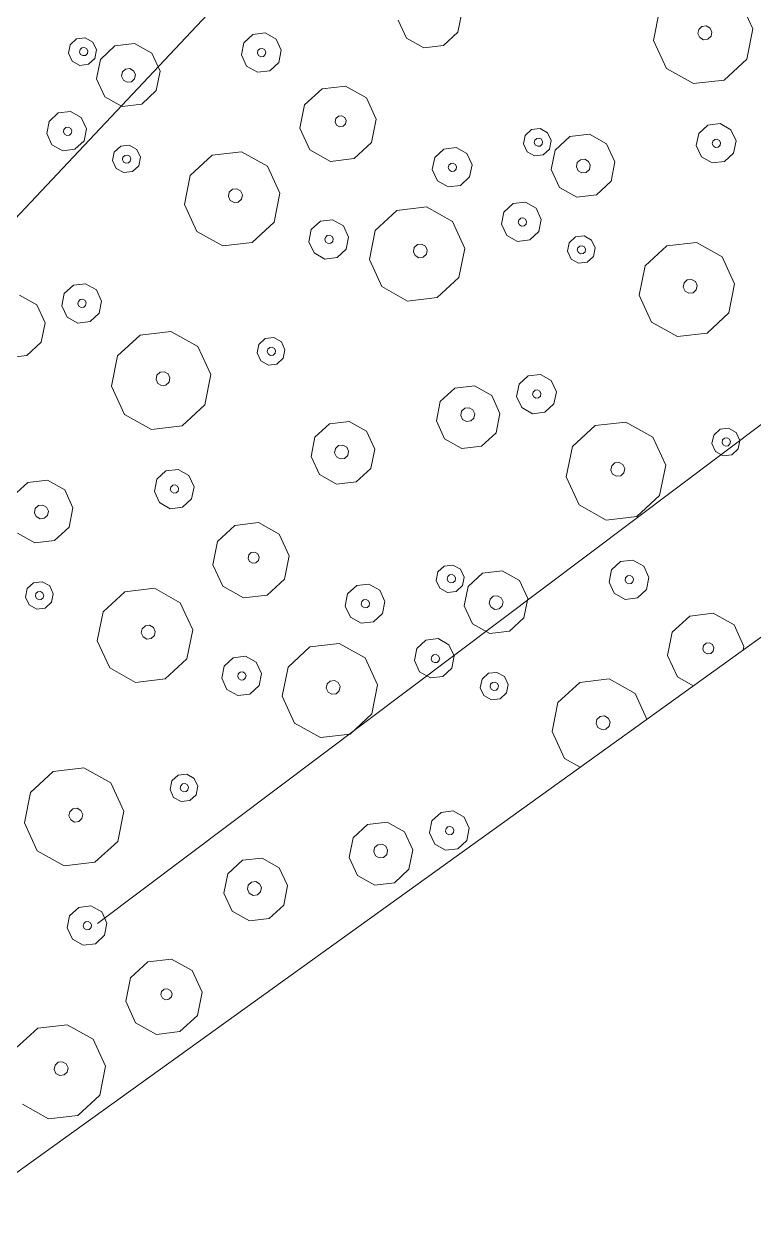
# Model space of a CAD drawing. Header units: metres. Extents: x -2858 to 512, y -1995 to 1252.
# Drawn here: x -941.054 to -938.137, y -914.122 to -909.283 of the extents above; entities that cross this region are included whole.
import ezdxf

# ---------------------------------------------------------------- set-up
doc = ezdxf.new("R2010")
doc.units = ezdxf.units.M
doc.layers.add('Calque commun', color=7, linetype='Continuous')
doc.layers.add('Calque7', color=7, linetype='Continuous')

# ---------------------------------------------------------------- blocks, each defined once
blk = doc.blocks.new('geometrebondepartleger')
at = {"layer": 'Calque7', "color": 1, "linetype": 'Continuous', "lineweight": 9}
blk.add_polyline3d([(141.2008, 124.9129, 79), (146.0805, 124.0046, 79), (151.5015, 122.9015, 79), (157.3363, 121.7891, 79), (165.9825, 119.9858, 79), (155.3815, 121.9588, 79), (170.0435, 119.0562, 79)], dxfattribs=at)
blk = doc.blocks.new('pattern')
at = {"layer": 'Calque commun', "color": 54, "linetype": 'Continuous', "lineweight": 9}
for p, q in [((97.2633, 108.9184), (97.2753, 108.9255)), ((97.2256, 108.8313), (97.2633, 108.9184)), ((97.2462, 108.7386), (97.2256, 108.8313)), ((97.3418, 108.8199), (97.3473, 108.8326)), ((97.3473, 108.8326), (97.3592, 108.8396)), ((97.3592, 108.8396), (97.373, 108.8383)), ((97.373, 108.8383), (97.3834, 108.8292)), ((97.3834, 108.8292), (97.3864, 108.8157)), ((97.5157, 108.8726), (97.5314, 108.8021)), ((97.3448, 108.8064), (97.3418, 108.8199)), ((97.3552, 108.7972), (97.3448, 108.8064)), ((97.369, 108.7959), (97.3552, 108.7972)), ((97.3809, 108.803), (97.369, 108.7959)), ((97.3864, 108.8157), (97.3809, 108.803)), ((97.5314, 108.8021), (97.4936, 108.715)), ((97.6937, 108.7196), (97.7387, 108.8235)), ((97.3174, 108.6758), (97.2462, 108.7386)), ((97.8458, 108.7212), (97.8607, 108.73)), ((97.8607, 108.73), (97.878, 108.7284)), ((98.0604, 108.7527), (98.0759, 108.6831)), ((97.4936, 108.715), (97.4119, 108.6668)), ((97.7195, 108.6037), (97.6937, 108.7196)), ((97.8389, 108.7054), (97.8458, 108.7212)), ((97.8427, 108.6885), (97.8389, 108.7054)), ((97.8557, 108.677), (97.8427, 108.6885)), ((97.8878, 108.6842), (97.8729, 108.6754)), ((97.878, 108.7284), (97.8909, 108.7169)), ((97.8947, 108.7), (97.8878, 108.6842)), ((97.8909, 108.7169), (97.8947, 108.7)), ((98.0759, 108.6831), (98.0287, 108.5743)), ((97.4119, 108.6668), (97.3174, 108.6758)), ((97.8729, 108.6754), (97.8557, 108.677)), ((97.8084, 108.5252), (97.7195, 108.6037)), ((98.5181, 108.5402), (98.5377, 108.5855)), ((98.5377, 108.5855), (98.5803, 108.6107)), ((98.5803, 108.6107), (98.6295, 108.606)), ((98.6295, 108.606), (98.6666, 108.5732)), ((98.0287, 108.5743), (97.9265, 108.5139)), ((98.5288, 108.4919), (98.5181, 108.5402)), ((98.5803, 108.535), (98.5844, 108.5446)), ((98.5844, 108.5446), (98.5933, 108.5498)), ((98.5933, 108.5498), (98.6037, 108.5488)), ((98.6037, 108.5488), (98.6115, 108.542)), ((98.6115, 108.542), (98.6137, 108.5318)), ((98.6666, 108.5732), (98.6774, 108.525)), ((97.9265, 108.5139), (97.8084, 108.5252)), ((98.5659, 108.4592), (98.5288, 108.4919)), ((98.5825, 108.5249), (98.5803, 108.535)), ((98.5903, 108.518), (98.5825, 108.5249)), ((98.6006, 108.517), (98.5903, 108.518)), ((98.6096, 108.5223), (98.6006, 108.517)), ((98.6137, 108.5318), (98.6096, 108.5223)), ((98.6774, 108.525), (98.6577, 108.4796)), ((98.7528, 108.4752), (98.8209, 108.5154)), ((98.8209, 108.5154), (98.8997, 108.5079)), ((98.8997, 108.5079), (98.959, 108.4555)), ((97.2915, 108.4057), (97.3112, 108.4511)), ((97.3112, 108.4511), (97.3538, 108.4762)), ((97.3538, 108.4762), (97.403, 108.4715)), ((97.403, 108.4715), (97.4401, 108.4388)), ((98.6151, 108.4545), (98.5659, 108.4592)), ((98.6577, 108.4796), (98.6151, 108.4545)), ((98.7213, 108.4026), (98.7528, 108.4752)), ((98.959, 108.4555), (98.9762, 108.3783)), ((97.3023, 108.3574), (97.2915, 108.4057)), ((97.3537, 108.4006), (97.3579, 108.4101)), ((97.356, 108.3904), (97.3537, 108.4006)), ((97.3638, 108.3836), (97.356, 108.3904)), ((97.3579, 108.4101), (97.3668, 108.4154)), ((97.3668, 108.4154), (97.3771, 108.4144)), ((97.3771, 108.4144), (97.3849, 108.4075)), ((97.3872, 108.3974), (97.383, 108.3879)), ((97.3849, 108.4075), (97.3872, 108.3974)), ((97.4508, 108.3905), (97.4312, 108.3452)), ((97.4401, 108.4388), (97.4508, 108.3905)), ((98.7385, 108.3254), (98.7213, 108.4026)), ((98.8143, 108.3852), (98.8212, 108.4011)), ((98.8212, 108.4011), (98.8361, 108.4099)), ((98.8361, 108.4099), (98.8533, 108.4082)), ((98.8533, 108.4082), (98.8663, 108.3968)), ((98.8663, 108.3968), (98.8701, 108.3799)), ((96.6467, 108.3245), (96.6605, 108.3562)), ((96.6605, 108.3562), (96.6903, 108.3738)), ((96.6903, 108.3738), (96.7247, 108.3705)), ((96.7247, 108.3705), (96.7507, 108.3476)), ((96.7507, 108.3476), (96.7582, 108.3139)), ((97.3394, 108.3247), (97.3023, 108.3574)), ((97.3741, 108.3826), (97.3638, 108.3836)), ((97.383, 108.3879), (97.3741, 108.3826)), ((97.4312, 108.3452), (97.3886, 108.32)), ((98.8181, 108.3683), (98.8143, 108.3852)), ((98.8311, 108.3569), (98.8181, 108.3683)), ((98.8483, 108.3552), (98.8311, 108.3569)), ((98.8632, 108.364), (98.8483, 108.3552)), ((98.8701, 108.3799), (98.8632, 108.364)), ((98.9762, 108.3783), (98.9447, 108.3057)), ((96.6542, 108.2907), (96.6467, 108.3245)), ((96.6845, 108.3216), (96.6886, 108.3311)), ((96.6867, 108.3115), (96.6845, 108.3216)), ((96.6945, 108.3046), (96.6867, 108.3115)), ((96.6886, 108.3311), (96.6975, 108.3364)), ((96.7048, 108.3036), (96.6945, 108.3046)), ((96.6975, 108.3364), (96.7079, 108.3354)), ((96.7138, 108.3089), (96.7048, 108.3036)), ((96.7079, 108.3354), (96.7157, 108.3286)), ((96.7179, 108.3184), (96.7138, 108.3089)), ((96.7157, 108.3286), (96.7179, 108.3184)), ((96.7582, 108.3139), (96.7444, 108.2821)), ((97.3886, 108.32), (97.3394, 108.3247)), ((97.9918, 108.2857), (98.0055, 108.3175)), ((98.0055, 108.3175), (98.0353, 108.3351)), ((98.0353, 108.3351), (98.0698, 108.3318)), ((98.0353, 108.2925), (98.0443, 108.2978)), ((98.0443, 108.2978), (98.0546, 108.2968)), ((98.0546, 108.2968), (98.0624, 108.2899)), ((98.0698, 108.3318), (98.0957, 108.3089)), ((98.0957, 108.3089), (98.1033, 108.2751)), ((98.7978, 108.273), (98.7385, 108.3254)), ((98.9447, 108.3057), (98.8766, 108.2655)), ((96.6802, 108.2678), (96.6542, 108.2907)), ((96.7146, 108.2645), (96.6802, 108.2678)), ((96.7444, 108.2821), (96.7146, 108.2645)), ((96.9322, 108.2019), (97.0386, 108.2647)), ((97.0386, 108.2647), (97.1617, 108.253)), ((97.1617, 108.253), (97.2543, 108.1712)), ((97.9993, 108.252), (97.9918, 108.2857)), ((98.0252, 108.229), (97.9993, 108.252)), ((98.0312, 108.283), (98.0353, 108.2925)), ((98.0335, 108.2729), (98.0312, 108.283)), ((98.0412, 108.266), (98.0335, 108.2729)), ((98.0516, 108.265), (98.0412, 108.266)), ((98.0605, 108.2703), (98.0516, 108.265)), ((98.0647, 108.2798), (98.0605, 108.2703)), ((98.0624, 108.2899), (98.0647, 108.2798)), ((98.1033, 108.2751), (98.0895, 108.2434)), ((98.8766, 108.2655), (98.7978, 108.273)), ((99.739, 108.2272), (99.8207, 108.2755)), ((99.8207, 108.2755), (99.9152, 108.2665)), ((99.9152, 108.2665), (99.9864, 108.2036)), ((96.883, 108.0885), (96.9322, 108.2019)), ((98.0597, 108.2258), (98.0252, 108.229)), ((98.0895, 108.2434), (98.0597, 108.2258)), ((99.1619, 108.125), (99.1934, 108.1976)), ((99.1934, 108.1976), (99.2615, 108.2378)), ((99.2615, 108.2378), (99.3402, 108.2303)), ((99.3402, 108.2303), (99.3995, 108.1779)), ((99.7012, 108.1401), (99.739, 108.2272)), ((99.9864, 108.2036), (100.007, 108.111)), ((100.2165, 108.1373), (100.3187, 108.1976)), ((100.3187, 108.1976), (100.4369, 108.1863)), ((97.2543, 108.1712), (97.2812, 108.0505)), ((97.6968, 108.1464), (97.7649, 108.1867)), ((97.7649, 108.1867), (97.8437, 108.1792)), ((97.8437, 108.1792), (97.903, 108.1268)), ((99.3995, 108.1779), (99.4167, 108.1007)), ((99.823, 108.1414), (99.8349, 108.1485)), ((99.8349, 108.1485), (99.8487, 108.1472)), ((100.4369, 108.1863), (100.5258, 108.1078)), ((97.6653, 108.0739), (97.6968, 108.1464)), ((97.903, 108.1268), (97.9202, 108.0496)), ((98.0645, 108.0808), (98.1071, 108.1059)), ((98.1071, 108.1059), (98.1563, 108.1013)), ((98.1563, 108.1013), (98.1934, 108.0685)), ((99.1791, 108.0478), (99.1619, 108.125)), ((99.2623, 108.1092), (99.2692, 108.125)), ((99.2661, 108.0923), (99.2623, 108.1092)), ((99.2692, 108.125), (99.2841, 108.1338)), ((99.2841, 108.1338), (99.3013, 108.1322)), ((99.3013, 108.1322), (99.3143, 108.1207)), ((99.3181, 108.1038), (99.3112, 108.088)), ((99.3143, 108.1207), (99.3181, 108.1038)), ((99.4167, 108.1007), (99.3853, 108.0281)), ((99.7219, 108.0474), (99.7012, 108.1401)), ((99.8175, 108.1287), (99.823, 108.1414)), ((99.8205, 108.1152), (99.8175, 108.1287)), ((99.8308, 108.1061), (99.8205, 108.1152)), ((99.8446, 108.1048), (99.8308, 108.1061)), ((99.8566, 108.1118), (99.8446, 108.1048)), ((99.8487, 108.1472), (99.8591, 108.138)), ((99.8621, 108.1245), (99.8566, 108.1118)), ((99.8591, 108.138), (99.8621, 108.1245)), ((100.007, 108.111), (99.9693, 108.0239)), ((100.1693, 108.0284), (100.2165, 108.1373)), ((100.5258, 108.1078), (100.5516, 107.992)), ((96.9099, 107.9678), (96.883, 108.0885)), ((97.0442, 108.0727), (97.0511, 108.0886)), ((97.048, 108.0559), (97.0442, 108.0727)), ((97.061, 108.0444), (97.048, 108.0559)), ((97.0511, 108.0886), (97.066, 108.0974)), ((97.066, 108.0974), (97.0832, 108.0958)), ((97.0832, 108.0958), (97.0962, 108.0843)), ((97.1, 108.0674), (97.0931, 108.0516)), ((97.0962, 108.0843), (97.1, 108.0674)), ((97.6825, 107.9967), (97.6653, 108.0739)), ((97.7656, 108.0662), (97.7724, 108.0821)), ((97.7693, 108.0493), (97.7656, 108.0662)), ((97.7724, 108.0821), (97.7873, 108.0909)), ((97.7873, 108.0909), (97.8046, 108.0892)), ((97.8046, 108.0892), (97.8176, 108.0778)), ((97.8213, 108.0609), (97.8144, 108.045)), ((97.8176, 108.0778), (97.8213, 108.0609)), ((98.0449, 108.0354), (98.0645, 108.0808)), ((98.1934, 108.0685), (98.2041, 108.0203)), ((99.2791, 108.0808), (99.2661, 108.0923)), ((99.2963, 108.0792), (99.2791, 108.0808)), ((99.3112, 108.088), (99.2963, 108.0792)), ((97.0782, 108.0428), (97.061, 108.0444)), ((97.0931, 108.0516), (97.0782, 108.0428)), ((97.2812, 108.0505), (97.232, 107.9371)), ((97.7823, 108.0378), (97.7693, 108.0493)), ((97.7995, 108.0362), (97.7823, 108.0378)), ((97.8144, 108.045), (97.7995, 108.0362)), ((97.9202, 108.0496), (97.8887, 107.977)), ((98.0556, 107.9872), (98.0449, 108.0354)), ((98.1058, 108.0332), (98.1099, 108.0428)), ((98.108, 108.0231), (98.1058, 108.0332)), ((98.1158, 108.0162), (98.108, 108.0231)), ((98.1099, 108.0428), (98.1188, 108.048)), ((98.1261, 108.0153), (98.1158, 108.0162)), ((98.1188, 108.048), (98.1292, 108.0471)), ((98.1351, 108.0205), (98.1261, 108.0153)), ((98.1292, 108.0471), (98.1369, 108.0402)), ((98.1392, 108.0301), (98.1351, 108.0205)), ((98.1369, 108.0402), (98.1392, 108.0301)), ((98.2041, 108.0203), (98.1845, 107.9749)), ((99.2384, 107.9954), (99.1791, 108.0478)), ((99.3853, 108.0281), (99.3172, 107.9879)), ((99.793, 107.9846), (99.7219, 108.0474)), ((99.9693, 108.0239), (99.8875, 107.9756)), ((100.1951, 107.9126), (100.1693, 108.0284)), ((100.3146, 108.0142), (100.3215, 108.0301)), ((100.3184, 107.9973), (100.3146, 108.0142)), ((100.3215, 108.0301), (100.3364, 108.0389)), ((100.3364, 108.0389), (100.3536, 108.0372)), ((100.3536, 108.0372), (100.3666, 108.0258)), ((100.3704, 108.0089), (100.3635, 107.993)), ((100.3666, 108.0258), (100.3704, 108.0089)), ((96.2077, 107.9232), (96.3099, 107.9836)), ((96.3099, 107.9836), (96.428, 107.9723)), ((96.428, 107.9723), (96.517, 107.8938)), ((97.0025, 107.886), (96.9099, 107.9678)), ((97.7418, 107.9443), (97.6825, 107.9967)), ((97.8887, 107.977), (97.8206, 107.9368)), ((98.0927, 107.9545), (98.0556, 107.9872)), ((98.1845, 107.9749), (98.1419, 107.9498)), ((98.3549, 107.93), (98.4571, 107.9903)), ((98.4571, 107.9903), (98.5752, 107.9791)), ((98.5752, 107.9791), (98.6642, 107.9006)), ((99.3172, 107.9879), (99.2384, 107.9954)), ((99.8875, 107.9756), (99.793, 107.9846)), ((100.3314, 107.9858), (100.3184, 107.9973)), ((100.3486, 107.9842), (100.3314, 107.9858)), ((100.3635, 107.993), (100.3486, 107.9842)), ((96.1605, 107.8144), (96.2077, 107.9232)), ((97.232, 107.9371), (97.1256, 107.8743)), ((97.8206, 107.9368), (97.7418, 107.9443)), ((97.8031, 107.9), (97.8329, 107.9176)), ((97.8329, 107.9176), (97.8674, 107.9143)), ((97.8674, 107.9143), (97.8933, 107.8914)), ((98.1419, 107.9498), (98.0927, 107.9545)), ((98.3077, 107.8211), (98.3549, 107.93)), ((100.2841, 107.834), (100.1951, 107.9126)), ((96.517, 107.8938), (96.5428, 107.778)), ((97.1256, 107.8743), (97.0025, 107.886)), ((97.7894, 107.8682), (97.8031, 107.9)), ((97.7969, 107.8344), (97.7894, 107.8682)), ((97.825, 107.8678), (97.8291, 107.8774)), ((97.8273, 107.8577), (97.825, 107.8678)), ((97.8291, 107.8774), (97.8381, 107.8826)), ((97.8381, 107.8826), (97.8484, 107.8817)), ((97.8484, 107.8817), (97.8562, 107.8748)), ((97.8585, 107.8647), (97.8543, 107.8551)), ((97.8562, 107.8748), (97.8585, 107.8647)), ((97.8933, 107.8914), (97.9008, 107.8576)), ((98.6642, 107.9006), (98.69, 107.7847)), ((96.1863, 107.6985), (96.1605, 107.8144)), ((96.3058, 107.8002), (96.3127, 107.816)), ((96.3127, 107.816), (96.3276, 107.8248)), ((96.3276, 107.8248), (96.3448, 107.8232)), ((96.3448, 107.8232), (96.3578, 107.8117)), ((96.3578, 107.8117), (96.3615, 107.7948)), ((97.8228, 107.8115), (97.7969, 107.8344)), ((97.8573, 107.8082), (97.8228, 107.8115)), ((97.835, 107.8508), (97.8273, 107.8577)), ((97.8454, 107.8499), (97.835, 107.8508)), ((97.8543, 107.8551), (97.8454, 107.8499)), ((97.8871, 107.8258), (97.8573, 107.8082)), ((97.9008, 107.8576), (97.8871, 107.8258)), ((98.3335, 107.7053), (98.3077, 107.8211)), ((98.453, 107.8069), (98.4599, 107.8228)), ((98.4599, 107.8228), (98.4748, 107.8316)), ((98.4748, 107.8316), (98.492, 107.83)), ((98.492, 107.83), (98.505, 107.8185)), ((98.505, 107.8185), (98.5087, 107.8016)), ((100.4022, 107.8228), (100.2841, 107.834)), ((96.3095, 107.7833), (96.3058, 107.8002)), ((96.3225, 107.7718), (96.3095, 107.7833)), ((96.3397, 107.7702), (96.3225, 107.7718)), ((96.3546, 107.779), (96.3397, 107.7702)), ((96.3615, 107.7948), (96.3546, 107.779)), ((96.5428, 107.778), (96.4955, 107.6691)), ((98.4567, 107.79), (98.453, 107.8069)), ((98.4697, 107.7786), (98.4567, 107.79)), ((98.4869, 107.777), (98.4697, 107.7786)), ((98.5019, 107.7858), (98.4869, 107.777)), ((98.5087, 107.8016), (98.5019, 107.7858)), ((98.69, 107.7847), (98.6428, 107.6759)), ((99.7869, 107.7599), (99.8295, 107.785)), ((99.8295, 107.785), (99.8787, 107.7803)), ((99.8787, 107.7803), (99.9157, 107.7476)), ((98.0668, 107.6836), (98.0864, 107.729)), ((98.0864, 107.729), (98.129, 107.7541)), ((98.129, 107.7541), (98.1782, 107.7494)), ((98.1782, 107.7494), (98.2153, 107.7167)), ((98.2153, 107.7167), (98.2261, 107.6684)), ((99.7672, 107.7145), (99.7869, 107.7599)), ((99.778, 107.6663), (99.7672, 107.7145)), ((99.8294, 107.7094), (99.8335, 107.7189)), ((99.8335, 107.7189), (99.8425, 107.7242)), ((99.8425, 107.7242), (99.8528, 107.7232)), ((99.8528, 107.7232), (99.8606, 107.7164)), ((99.8606, 107.7164), (99.8629, 107.7062)), ((99.9157, 107.7476), (99.9265, 107.6994)), ((96.2752, 107.62), (96.1863, 107.6985)), ((96.4955, 107.6691), (96.3934, 107.6087)), ((96.9849, 107.635), (97.0046, 107.6803)), ((97.0046, 107.6803), (97.0471, 107.7055)), ((97.0471, 107.7055), (97.0964, 107.7008)), ((97.0964, 107.7008), (97.1334, 107.668)), ((97.1334, 107.668), (97.1442, 107.6198)), ((98.0775, 107.6353), (98.0668, 107.6836)), ((98.129, 107.6785), (98.1331, 107.688)), ((98.1312, 107.6683), (98.129, 107.6785)), ((98.139, 107.6615), (98.1312, 107.6683)), ((98.1331, 107.688), (98.1421, 107.6933)), ((98.1421, 107.6933), (98.1524, 107.6923)), ((98.1583, 107.6658), (98.1494, 107.6605)), ((98.1524, 107.6923), (98.1602, 107.6854)), ((98.1624, 107.6753), (98.1583, 107.6658)), ((98.1602, 107.6854), (98.1624, 107.6753)), ((98.2261, 107.6684), (98.2064, 107.6231)), ((98.4225, 107.6268), (98.3335, 107.7053)), ((98.6428, 107.6759), (98.5406, 107.6155)), ((99.1224, 107.6333), (99.1361, 107.6651)), ((99.1361, 107.6651), (99.1659, 107.6827)), ((99.1659, 107.6827), (99.2004, 107.6794)), ((99.2004, 107.6794), (99.2263, 107.6565)), ((99.815, 107.6336), (99.778, 107.6663)), ((99.8317, 107.6993), (99.8294, 107.7094)), ((99.8394, 107.6924), (99.8317, 107.6993)), ((99.8498, 107.6914), (99.8394, 107.6924)), ((99.8587, 107.6967), (99.8498, 107.6914)), ((99.8629, 107.7062), (99.8587, 107.6967)), ((99.9265, 107.6994), (99.9068, 107.654)), ((96.3934, 107.6087), (96.2752, 107.62)), ((96.9956, 107.5867), (96.9849, 107.635)), ((97.0471, 107.6298), (97.0512, 107.6394)), ((97.0493, 107.6197), (97.0471, 107.6298)), ((97.0571, 107.6128), (97.0493, 107.6197)), ((97.0512, 107.6394), (97.0602, 107.6446)), ((97.0602, 107.6446), (97.0705, 107.6437)), ((97.0764, 107.6171), (97.0675, 107.6118)), ((97.0705, 107.6437), (97.0783, 107.6368)), ((97.0805, 107.6266), (97.0764, 107.6171)), ((97.0783, 107.6368), (97.0805, 107.6266)), ((97.1442, 107.6198), (97.1245, 107.5744)), ((98.1146, 107.6026), (98.0775, 107.6353)), ((98.1494, 107.6605), (98.139, 107.6615)), ((98.2064, 107.6231), (98.1638, 107.5979)), ((98.5406, 107.6155), (98.4225, 107.6268)), ((99.1299, 107.5995), (99.1224, 107.6333)), ((99.1601, 107.6305), (99.1643, 107.64)), ((99.1624, 107.6203), (99.1601, 107.6305)), ((99.1702, 107.6134), (99.1624, 107.6203)), ((99.1643, 107.64), (99.1732, 107.6453)), ((99.1732, 107.6453), (99.1836, 107.6443)), ((99.1895, 107.6177), (99.1805, 107.6125)), ((99.1836, 107.6443), (99.1913, 107.6374)), ((99.1936, 107.6273), (99.1895, 107.6177)), ((99.1913, 107.6374), (99.1936, 107.6273)), ((99.2339, 107.6227), (99.2201, 107.5909)), ((99.2263, 107.6565), (99.2339, 107.6227)), ((99.8643, 107.6289), (99.815, 107.6336)), ((99.9068, 107.654), (99.8643, 107.6289)), ((95.778, 107.5459), (95.8206, 107.571)), ((95.8206, 107.571), (95.8698, 107.5663)), ((97.0327, 107.554), (96.9956, 107.5867)), ((97.0675, 107.6118), (97.0571, 107.6128)), ((97.1245, 107.5744), (97.0819, 107.5493)), ((97.1881, 107.4974), (97.2196, 107.57)), ((97.2196, 107.57), (97.2877, 107.6102)), ((97.2877, 107.6102), (97.3665, 107.6027)), ((97.3665, 107.6027), (97.4258, 107.5503)), ((98.1638, 107.5979), (98.1146, 107.6026)), ((98.6308, 107.554), (98.6733, 107.5791)), ((98.6733, 107.5791), (98.7226, 107.5744)), ((98.7226, 107.5744), (98.7596, 107.5417)), ((99.1558, 107.5766), (99.1299, 107.5995)), ((99.1903, 107.5733), (99.1558, 107.5766)), ((99.1805, 107.6125), (99.1702, 107.6134)), ((99.2201, 107.5909), (99.1903, 107.5733)), ((99.4078, 107.5107), (99.5143, 107.5736)), ((99.5143, 107.5736), (99.6373, 107.5618)), ((95.7584, 107.5005), (95.778, 107.5459)), ((95.8698, 107.5663), (95.9069, 107.5336)), ((95.9069, 107.5336), (95.9176, 107.4853)), ((97.0819, 107.5493), (97.0327, 107.554)), ((97.4258, 107.5503), (97.443, 107.4731)), ((98.6111, 107.5086), (98.6308, 107.554)), ((98.7596, 107.5417), (98.7704, 107.4935)), ((99.6373, 107.5618), (99.73, 107.48)), ((95.7691, 107.4522), (95.7584, 107.5005)), ((95.8206, 107.4954), (95.8247, 107.5049)), ((95.8228, 107.4853), (95.8206, 107.4954)), ((95.8306, 107.4784), (95.8228, 107.4853)), ((95.8247, 107.5049), (95.8336, 107.5102)), ((95.8409, 107.4774), (95.8306, 107.4784)), ((95.8336, 107.5102), (95.844, 107.5092)), ((95.8499, 107.4827), (95.8409, 107.4774)), ((95.844, 107.5092), (95.8518, 107.5023)), ((95.854, 107.4922), (95.8499, 107.4827)), ((95.8518, 107.5023), (95.854, 107.4922)), ((95.9176, 107.4853), (95.898, 107.44)), ((97.2053, 107.4202), (97.1881, 107.4974)), ((97.2811, 107.48), (97.288, 107.4959)), ((97.2849, 107.4631), (97.2811, 107.48)), ((97.288, 107.4959), (97.3029, 107.5047)), ((97.3029, 107.5047), (97.3202, 107.503)), ((97.3202, 107.503), (97.3331, 107.4916)), ((97.3369, 107.4747), (97.33, 107.4588)), ((97.3331, 107.4916), (97.3369, 107.4747)), ((97.443, 107.4731), (97.4115, 107.4005)), ((98.6218, 107.4604), (98.6111, 107.5086)), ((98.6733, 107.5035), (98.6774, 107.513)), ((98.6755, 107.4934), (98.6733, 107.5035)), ((98.6833, 107.4865), (98.6755, 107.4934)), ((98.6774, 107.513), (98.6864, 107.5183)), ((98.6937, 107.4855), (98.6833, 107.4865)), ((98.6864, 107.5183), (98.6967, 107.5173)), ((98.7026, 107.4908), (98.6937, 107.4855)), ((98.6967, 107.5173), (98.7045, 107.5105)), ((98.7067, 107.5003), (98.7026, 107.4908)), ((98.7045, 107.5105), (98.7067, 107.5003)), ((98.7704, 107.4935), (98.7507, 107.4481)), ((99.3587, 107.3973), (99.4078, 107.5107)), ((99.73, 107.48), (99.7569, 107.3594)), ((95.8062, 107.4195), (95.7691, 107.4522)), ((95.898, 107.44), (95.8554, 107.4148)), ((96.4724, 107.4123), (96.5022, 107.4299)), ((96.5022, 107.4299), (96.5366, 107.4266)), ((96.5366, 107.4266), (96.5626, 107.4037)), ((97.2979, 107.4517), (97.2849, 107.4631)), ((97.3151, 107.45), (97.2979, 107.4517)), ((97.33, 107.4588), (97.3151, 107.45)), ((98.6589, 107.4277), (98.6218, 107.4604)), ((98.7081, 107.423), (98.6589, 107.4277)), ((98.7507, 107.4481), (98.7081, 107.423)), ((95.8554, 107.4148), (95.8062, 107.4195)), ((96.4586, 107.3805), (96.4724, 107.4123)), ((96.4661, 107.3468), (96.4586, 107.3805)), ((96.498, 107.3778), (96.5022, 107.3873)), ((96.5003, 107.3677), (96.498, 107.3778)), ((96.5022, 107.3873), (96.5111, 107.3926)), ((96.5111, 107.3926), (96.5214, 107.3916)), ((96.5214, 107.3916), (96.5292, 107.3847)), ((96.5315, 107.3746), (96.5273, 107.3651)), ((96.5292, 107.3847), (96.5315, 107.3746)), ((96.5626, 107.4037), (96.5701, 107.3699)), ((97.2646, 107.3678), (97.2053, 107.4202)), ((97.4115, 107.4005), (97.3434, 107.3603)), ((99.3856, 107.2767), (99.3587, 107.3973)), ((99.5199, 107.3816), (99.5268, 107.3975)), ((99.5237, 107.3647), (99.5199, 107.3816)), ((99.5268, 107.3975), (99.5417, 107.4062)), ((99.5417, 107.4062), (99.5589, 107.4046)), ((99.5589, 107.4046), (99.5719, 107.3932)), ((99.5756, 107.3763), (99.5687, 107.3604)), ((99.5719, 107.3932), (99.5756, 107.3763)), ((95.399, 107.2967), (95.5054, 107.3595)), ((95.5054, 107.3595), (95.6285, 107.3478)), ((95.6285, 107.3478), (95.7211, 107.266)), ((96.4921, 107.3239), (96.4661, 107.3468)), ((96.5081, 107.3608), (96.5003, 107.3677)), ((96.5184, 107.3598), (96.5081, 107.3608)), ((96.5273, 107.3651), (96.5184, 107.3598)), ((96.5563, 107.3382), (96.5265, 107.3206)), ((96.5701, 107.3699), (96.5563, 107.3382)), ((97.3434, 107.3603), (97.2646, 107.3678)), ((97.6602, 107.2924), (97.7283, 107.3326)), ((97.7283, 107.3326), (97.8071, 107.3251)), ((98.2058, 107.322), (98.2876, 107.3703)), ((98.2876, 107.3703), (98.3821, 107.3613)), ((98.3821, 107.3613), (98.4532, 107.2984)), ((99.5366, 107.3532), (99.5237, 107.3647)), ((99.5538, 107.3516), (99.5366, 107.3532)), ((99.5687, 107.3604), (99.5538, 107.3516)), ((99.7569, 107.3594), (99.7077, 107.246)), ((95.3498, 107.1833), (95.399, 107.2967)), ((96.1636, 107.2412), (96.2317, 107.2815)), ((96.2317, 107.2815), (96.3105, 107.274)), ((96.5265, 107.3206), (96.4921, 107.3239)), ((97.6287, 107.2198), (97.6602, 107.2924)), ((97.8071, 107.3251), (97.8664, 107.2727)), ((98.1681, 107.2349), (98.2058, 107.322)), ((98.4532, 107.2984), (98.4739, 107.2058)), ((98.6834, 107.2321), (98.7855, 107.2924)), ((98.7855, 107.2924), (98.9037, 107.2812)), ((98.9037, 107.2812), (98.9926, 107.2026)), ((95.7211, 107.266), (95.748, 107.1453)), ((96.1322, 107.1687), (96.1636, 107.2412)), ((96.3105, 107.274), (96.3698, 107.2216)), ((97.8664, 107.2727), (97.8836, 107.1955)), ((98.1887, 107.1423), (98.1681, 107.2349)), ((98.2843, 107.2235), (98.2898, 107.2362)), ((98.2898, 107.2362), (98.3017, 107.2433)), ((98.3017, 107.2433), (98.3155, 107.242)), ((98.3155, 107.242), (98.3259, 107.2328)), ((98.3259, 107.2328), (98.3289, 107.2193)), ((98.6362, 107.1232), (98.6834, 107.2321)), ((99.4782, 107.1948), (99.3856, 107.2767)), ((99.7077, 107.246), (99.6013, 107.1831)), ((95.511, 107.1675), (95.5179, 107.1834)), ((95.5179, 107.1834), (95.5328, 107.1922)), ((95.5328, 107.1922), (95.5501, 107.1906)), ((95.5501, 107.1906), (95.563, 107.1791)), ((96.2393, 107.1769), (96.2542, 107.1857)), ((96.2542, 107.1857), (96.2714, 107.184)), ((96.2714, 107.184), (96.2844, 107.1726)), ((96.3698, 107.2216), (96.387, 107.1444)), ((96.5313, 107.1756), (96.5739, 107.2008)), ((96.5739, 107.2008), (96.6231, 107.1961)), ((96.6231, 107.1961), (96.6602, 107.1633)), ((97.6459, 107.1426), (97.6287, 107.2198)), ((97.7291, 107.204), (97.736, 107.2198)), ((97.7329, 107.1871), (97.7291, 107.204)), ((97.7459, 107.1756), (97.7329, 107.1871)), ((97.736, 107.2198), (97.7509, 107.2286)), ((97.7509, 107.2286), (97.7682, 107.227)), ((97.778, 107.1828), (97.7631, 107.174)), ((97.7682, 107.227), (97.7811, 107.2155)), ((97.7849, 107.1986), (97.778, 107.1828)), ((97.7811, 107.2155), (97.7849, 107.1986)), ((97.8836, 107.1955), (97.8521, 107.1229)), ((98.2873, 107.21), (98.2843, 107.2235)), ((98.2977, 107.2009), (98.2873, 107.21)), ((98.3115, 107.1996), (98.2977, 107.2009)), ((98.3234, 107.2066), (98.3115, 107.1996)), ((98.3289, 107.2193), (98.3234, 107.2066)), ((98.4739, 107.2058), (98.4361, 107.1187)), ((98.9926, 107.2026), (99.0184, 107.0868)), ((99.6013, 107.1831), (99.4782, 107.1948)), ((95.5148, 107.1507), (95.511, 107.1675)), ((95.5278, 107.1392), (95.5148, 107.1507)), ((95.545, 107.1376), (95.5278, 107.1392)), ((95.5599, 107.1464), (95.545, 107.1376)), ((95.5668, 107.1622), (95.5599, 107.1464)), ((95.563, 107.1791), (95.5668, 107.1622)), ((95.748, 107.1453), (95.6989, 107.0319)), ((96.1494, 107.0915), (96.1322, 107.1687)), ((96.2324, 107.161), (96.2393, 107.1769)), ((96.2362, 107.1441), (96.2324, 107.161)), ((96.2491, 107.1326), (96.2362, 107.1441)), ((96.2663, 107.131), (96.2491, 107.1326)), ((96.2812, 107.1398), (96.2663, 107.131)), ((96.2881, 107.1557), (96.2812, 107.1398)), ((96.2844, 107.1726), (96.2881, 107.1557)), ((96.387, 107.1444), (96.3555, 107.0718)), ((96.5117, 107.1302), (96.5313, 107.1756)), ((96.5726, 107.1281), (96.5767, 107.1376)), ((96.5767, 107.1376), (96.5856, 107.1429)), ((96.5856, 107.1429), (96.596, 107.1419)), ((96.596, 107.1419), (96.6038, 107.135)), ((96.6038, 107.135), (96.606, 107.1249)), ((96.6602, 107.1633), (96.671, 107.1151)), ((97.7052, 107.0902), (97.6459, 107.1426)), ((97.7631, 107.174), (97.7459, 107.1756)), ((98.2599, 107.0794), (98.1887, 107.1423)), ((98.7883, 107.1249), (98.8032, 107.1337)), ((98.8032, 107.1337), (98.8205, 107.132)), ((96.2087, 107.0391), (96.1494, 107.0915)), ((96.5224, 107.082), (96.5117, 107.1302)), ((96.5748, 107.1179), (96.5726, 107.1281)), ((96.5826, 107.1111), (96.5748, 107.1179)), ((96.593, 107.1101), (96.5826, 107.1111)), ((96.6019, 107.1153), (96.593, 107.1101)), ((96.606, 107.1249), (96.6019, 107.1153)), ((96.671, 107.1151), (96.6513, 107.0697)), ((96.8217, 107.0248), (96.9239, 107.0852)), ((96.9239, 107.0852), (97.042, 107.0739)), ((97.784, 107.0827), (97.7052, 107.0902)), ((97.8521, 107.1229), (97.784, 107.0827)), ((98.4361, 107.1187), (98.3544, 107.0704)), ((98.662, 107.0074), (98.6362, 107.1232)), ((98.7814, 107.109), (98.7883, 107.1249)), ((98.7852, 107.0921), (98.7814, 107.109)), ((98.7982, 107.0807), (98.7852, 107.0921)), ((98.8303, 107.0878), (98.8154, 107.079)), ((98.8205, 107.132), (98.8334, 107.1206)), ((98.8372, 107.1037), (98.8303, 107.0878)), ((98.8334, 107.1206), (98.8372, 107.1037)), ((99.0184, 107.0868), (98.9712, 106.9779)), ((96.2874, 107.0316), (96.2087, 107.0391)), ((96.3555, 107.0718), (96.2874, 107.0316)), ((96.5595, 107.0493), (96.5224, 107.082)), ((96.6087, 107.0446), (96.5595, 107.0493)), ((96.6513, 107.0697), (96.6087, 107.0446)), ((97.042, 107.0739), (97.131, 106.9954)), ((98.3544, 107.0704), (98.2599, 107.0794)), ((98.8154, 107.079), (98.7982, 107.0807)), ((95.6989, 107.0319), (95.5924, 106.9691)), ((96.2562, 106.963), (96.27, 106.9948)), ((96.27, 106.9948), (96.2998, 107.0124)), ((96.2998, 107.0124), (96.3342, 107.0091)), ((96.3342, 107.0091), (96.3602, 106.9862)), ((96.7745, 106.916), (96.8217, 107.0248)), ((97.131, 106.9954), (97.1568, 106.8795)), ((98.7509, 106.9288), (98.662, 107.0074)), ((96.2637, 106.9292), (96.2562, 106.963)), ((96.2918, 106.9626), (96.296, 106.9722)), ((96.2941, 106.9525), (96.2918, 106.9626)), ((96.3019, 106.9456), (96.2941, 106.9525)), ((96.296, 106.9722), (96.3049, 106.9775)), ((96.3122, 106.9447), (96.3019, 106.9456)), ((96.3049, 106.9775), (96.3152, 106.9765)), ((96.3212, 106.9499), (96.3122, 106.9447)), ((96.3152, 106.9765), (96.323, 106.9696)), ((96.3253, 106.9595), (96.3212, 106.9499)), ((96.323, 106.9696), (96.3253, 106.9595)), ((96.3677, 106.9524), (96.3539, 106.9206)), ((96.3602, 106.9862), (96.3677, 106.9524)), ((98.9712, 106.9779), (98.869, 106.9176)), ((96.2896, 106.9063), (96.2637, 106.9292)), ((96.3241, 106.9031), (96.2896, 106.9063)), ((96.3539, 106.9206), (96.3241, 106.9031)), ((96.8003, 106.8001), (96.7745, 106.916)), ((96.9198, 106.9017), (96.9267, 106.9176)), ((96.9236, 106.8848), (96.9198, 106.9017)), ((96.9267, 106.9176), (96.9416, 106.9264)), ((96.9416, 106.9264), (96.9588, 106.9248)), ((96.9588, 106.9248), (96.9718, 106.9133)), ((96.9756, 106.8964), (96.9687, 106.8806)), ((96.9718, 106.9133), (96.9756, 106.8964)), ((98.869, 106.9176), (98.7509, 106.9288)), ((96.5533, 106.8238), (96.5958, 106.8489)), ((96.5958, 106.8489), (96.6451, 106.8442)), ((96.6451, 106.8442), (96.6821, 106.8115)), ((96.9365, 106.8734), (96.9236, 106.8848)), ((96.9538, 106.8718), (96.9365, 106.8734)), ((96.9687, 106.8806), (96.9538, 106.8718)), ((97.1568, 106.8795), (97.1096, 106.7707)), ((98.234, 106.8093), (98.2537, 106.8547)), ((98.2537, 106.8547), (98.2963, 106.8798)), ((98.2963, 106.8798), (98.3455, 106.8752)), ((98.3455, 106.8752), (98.3826, 106.8424)), ((98.3826, 106.8424), (98.3933, 106.7942)), ((96.5336, 106.7784), (96.5533, 106.8238)), ((96.6821, 106.8115), (96.6929, 106.7632)), ((96.8893, 106.7216), (96.8003, 106.8001)), ((98.2448, 106.7611), (98.234, 106.8093)), ((98.2962, 106.8042), (98.3004, 106.8138)), ((98.2985, 106.7941), (98.2962, 106.8042)), ((98.3063, 106.7872), (98.2985, 106.7941)), ((98.3004, 106.8138), (98.3093, 106.819)), ((98.3093, 106.819), (98.3196, 106.818)), ((98.3196, 106.818), (98.3274, 106.8112)), ((98.3297, 106.801), (98.3256, 106.7915)), ((98.3274, 106.8112), (98.3297, 106.801)), ((98.3933, 106.7942), (98.3736, 106.7488)), ((96.5444, 106.7301), (96.5336, 106.7784)), ((96.5958, 106.7733), (96.5999, 106.7828)), ((96.5981, 106.7632), (96.5958, 106.7733)), ((96.6058, 106.7563), (96.5981, 106.7632)), ((96.5999, 106.7828), (96.6089, 106.7881)), ((96.6162, 106.7553), (96.6058, 106.7563)), ((96.6089, 106.7881), (96.6192, 106.7871)), ((96.6251, 106.7606), (96.6162, 106.7553)), ((96.6192, 106.7871), (96.627, 106.7802)), ((96.6292, 106.7701), (96.6251, 106.7606)), ((96.627, 106.7802), (96.6292, 106.7701)), ((96.6929, 106.7632), (96.6732, 106.7179)), ((97.1096, 106.7707), (97.0074, 106.7103)), ((97.5892, 106.7281), (97.603, 106.7599)), ((97.603, 106.7599), (97.6328, 106.7775)), ((97.6328, 106.7775), (97.6672, 106.7742)), ((97.6672, 106.7742), (97.6932, 106.7513)), ((97.6932, 106.7513), (97.7007, 106.7175)), ((98.2819, 106.7284), (98.2448, 106.7611)), ((98.3166, 106.7862), (98.3063, 106.7872)), ((98.3256, 106.7915), (98.3166, 106.7862)), ((98.3736, 106.7488), (98.3311, 106.7237)), ((96.5814, 106.6974), (96.5444, 106.7301)), ((96.6306, 106.6927), (96.5814, 106.6974)), ((96.6732, 106.7179), (96.6306, 106.6927)), ((97.0074, 106.7103), (96.8893, 106.7216)), ((97.5967, 106.6943), (97.5892, 106.7281)), ((97.627, 106.7253), (97.6311, 106.7348)), ((97.6292, 106.7151), (97.627, 106.7253)), ((97.637, 106.7083), (97.6292, 106.7151)), ((97.6311, 106.7348), (97.64, 106.7401)), ((97.6473, 106.7073), (97.637, 106.7083)), ((97.64, 106.7401), (97.6504, 106.7391)), ((97.6563, 106.7125), (97.6473, 106.7073)), ((97.6504, 106.7391), (97.6582, 106.7322)), ((97.6604, 106.7221), (97.6563, 106.7125)), ((97.6582, 106.7322), (97.6604, 106.7221)), ((97.7007, 106.7175), (97.6869, 106.6857)), ((98.3311, 106.7237), (98.2819, 106.7284)), ((98.9343, 106.6894), (98.948, 106.7211)), ((98.948, 106.7211), (98.9778, 106.7387)), ((98.9778, 106.7387), (99.0123, 106.7354)), ((98.9778, 106.6962), (98.9868, 106.7014)), ((98.9868, 106.7014), (98.9971, 106.7004)), ((98.9971, 106.7004), (99.0049, 106.6936)), ((99.0123, 106.7354), (99.0382, 106.7125)), ((99.0382, 106.7125), (99.0458, 106.6788)), ((97.0779, 106.6034), (97.0976, 106.6488)), ((97.0976, 106.6488), (97.1402, 106.6739)), ((97.1402, 106.6739), (97.1894, 106.6693)), ((97.1894, 106.6693), (97.2264, 106.6365)), ((97.6227, 106.6714), (97.5967, 106.6943)), ((97.6571, 106.6681), (97.6227, 106.6714)), ((97.6869, 106.6857), (97.6571, 106.6681)), ((97.8747, 106.6055), (97.9811, 106.6684)), ((97.9811, 106.6684), (98.1042, 106.6566)), ((98.1042, 106.6566), (98.1968, 106.5748)), ((98.9418, 106.6556), (98.9343, 106.6894)), ((98.9677, 106.6327), (98.9418, 106.6556)), ((98.9737, 106.6866), (98.9778, 106.6962)), ((98.976, 106.6765), (98.9737, 106.6866)), ((98.9837, 106.6696), (98.976, 106.6765)), ((98.9941, 106.6686), (98.9837, 106.6696)), ((99.003, 106.6739), (98.9941, 106.6686)), ((99.0071, 106.6834), (99.003, 106.6739)), ((99.0049, 106.6936), (99.0071, 106.6834)), ((99.0458, 106.6788), (99.032, 106.647)), ((97.0887, 106.5552), (97.0779, 106.6034)), ((97.1401, 106.5983), (97.1442, 106.6078)), ((97.1442, 106.6078), (97.1532, 106.6131)), ((97.1532, 106.6131), (97.1635, 106.6121)), ((97.1635, 106.6121), (97.1713, 106.6053)), ((97.1713, 106.6053), (97.1736, 106.5951)), ((97.2264, 106.6365), (97.2372, 106.5883)), ((97.8255, 106.4921), (97.8747, 106.6055)), ((99.0022, 106.6294), (98.9677, 106.6327)), ((99.032, 106.647), (99.0022, 106.6294)), ((97.1257, 106.5225), (97.0887, 106.5552)), ((97.1424, 106.5882), (97.1401, 106.5983)), ((97.1502, 106.5813), (97.1424, 106.5882)), ((97.1605, 106.5803), (97.1502, 106.5813)), ((97.1694, 106.5856), (97.1605, 106.5803)), ((97.1736, 106.5951), (97.1694, 106.5856)), ((97.2372, 106.5883), (97.2175, 106.5429)), ((98.1968, 106.5748), (98.2237, 106.4542)), ((98.6393, 106.5501), (98.7074, 106.5903)), ((98.7074, 106.5903), (98.7862, 106.5828)), ((98.7862, 106.5828), (98.8455, 106.5304)), ((97.175, 106.5178), (97.1257, 106.5225)), ((97.2175, 106.5429), (97.175, 106.5178)), ((98.6078, 106.4775), (98.6393, 106.5501)), ((98.8455, 106.5304), (98.8627, 106.4532)), ((96.6727, 106.4168), (96.7544, 106.4651)), ((96.7544, 106.4651), (96.8489, 106.4561)), ((96.8489, 106.4561), (96.9201, 106.3932)), ((97.8524, 106.3715), (97.8255, 106.4921)), ((97.9867, 106.4764), (97.9936, 106.4923)), ((97.9905, 106.4595), (97.9867, 106.4764)), ((98.0034, 106.448), (97.9905, 106.4595)), ((97.9936, 106.4923), (98.0085, 106.5011)), ((98.0085, 106.5011), (98.0257, 106.4994)), ((98.0356, 106.4552), (98.0207, 106.4464)), ((98.0257, 106.4994), (98.0387, 106.488)), ((98.0425, 106.4711), (98.0356, 106.4552)), ((98.0387, 106.488), (98.0425, 106.4711)), ((98.625, 106.4003), (98.6078, 106.4775)), ((98.7081, 106.4698), (98.7149, 106.4857)), ((98.7118, 106.4529), (98.7081, 106.4698)), ((98.7149, 106.4857), (98.7299, 106.4945)), ((98.7299, 106.4945), (98.7471, 106.4929)), ((98.7471, 106.4929), (98.76, 106.4814)), ((98.7638, 106.4645), (98.7569, 106.4486)), ((98.76, 106.4814), (98.7638, 106.4645)), ((96.127, 106.3872), (96.1951, 106.4274)), ((96.1951, 106.4274), (96.2739, 106.4199)), ((96.2739, 106.4199), (96.3332, 106.3675)), ((96.6349, 106.3297), (96.6727, 106.4168)), ((98.0207, 106.4464), (98.0034, 106.448)), ((98.2237, 106.4542), (98.1745, 106.3408)), ((98.7248, 106.4415), (98.7118, 106.4529)), ((98.742, 106.4398), (98.7248, 106.4415)), ((98.7569, 106.4486), (98.742, 106.4398)), ((96.3332, 106.3675), (96.3504, 106.2903)), ((96.9201, 106.3932), (96.9407, 106.3006)), ((97.1502, 106.3269), (97.2524, 106.3872)), ((97.2524, 106.3872), (97.3705, 106.376)), ((97.3705, 106.376), (97.4594, 106.2974)), ((97.945, 106.2896), (97.8524, 106.3715)), ((98.6843, 106.3479), (98.625, 106.4003)), ((96.6555, 106.2371), (96.6349, 106.3297)), ((96.7511, 106.3184), (96.7566, 106.331)), ((96.7541, 106.3048), (96.7511, 106.3184)), ((96.7566, 106.331), (96.7685, 106.3381)), ((96.7685, 106.3381), (96.7823, 106.3368)), ((96.7823, 106.3368), (96.7927, 106.3276)), ((96.7957, 106.3141), (96.7902, 106.3014)), ((96.7927, 106.3276), (96.7957, 106.3141)), ((97.103, 106.218), (97.1502, 106.3269)), ((98.1745, 106.3408), (98.0681, 106.2779)), ((98.7631, 106.3404), (98.6843, 106.3479)), ((96.3504, 106.2903), (96.3189, 106.2178)), ((96.7645, 106.2957), (96.7541, 106.3048)), ((96.7783, 106.2944), (96.7645, 106.2957)), ((96.7902, 106.3014), (96.7783, 106.2944)), ((96.9407, 106.3006), (96.9029, 106.2135)), ((97.4594, 106.2974), (97.4853, 106.1816)), ((98.0681, 106.2779), (97.945, 106.2896)), ((96.7267, 106.1742), (96.6555, 106.2371)), ((96.9029, 106.2135), (96.8212, 106.1652)), ((97.1288, 106.1022), (97.103, 106.218)), ((97.2483, 106.2038), (97.2551, 106.2197)), ((97.2551, 106.2197), (97.2701, 106.2285)), ((97.2701, 106.2285), (97.2873, 106.2268)), ((97.2873, 106.2268), (97.3003, 106.2154)), ((97.3003, 106.2154), (97.304, 106.1985)), ((96.8212, 106.1652), (96.7267, 106.1742)), ((97.252, 106.1869), (97.2483, 106.2038)), ((97.265, 106.1755), (97.252, 106.1869)), ((97.2822, 106.1738), (97.265, 106.1755)), ((97.2971, 106.1826), (97.2822, 106.1738)), ((97.304, 106.1985), (97.2971, 106.1826)), ((97.4853, 106.1816), (97.438, 106.0727)), ((97.2177, 106.0237), (97.1288, 106.1022)), ((97.438, 106.0727), (97.3359, 106.0124)), ((97.9274, 106.0386), (97.9471, 106.084)), ((97.9471, 106.084), (97.9896, 106.1091)), ((97.9896, 106.1091), (98.0389, 106.1044)), ((98.0389, 106.1044), (98.0759, 106.0717)), ((98.0759, 106.0717), (98.0867, 106.0234)), ((97.3359, 106.0124), (97.2177, 106.0237)), ((97.9381, 105.9903), (97.9274, 106.0386)), ((97.9896, 106.0335), (97.9937, 106.043)), ((97.9918, 106.0233), (97.9896, 106.0335)), ((97.9996, 106.0165), (97.9918, 106.0233)), ((97.9937, 106.043), (98.0027, 106.0483)), ((98.0027, 106.0483), (98.013, 106.0473)), ((98.0189, 106.0208), (98.01, 106.0155)), ((98.013, 106.0473), (98.0208, 106.0404)), ((98.023, 106.0303), (98.0189, 106.0208)), ((98.0208, 106.0404), (98.023, 106.0303)), ((98.0867, 106.0234), (98.067, 105.9781)), ((96.7205, 105.9495), (96.7631, 105.9747)), ((96.7631, 105.9747), (96.8123, 105.97)), ((97.9752, 105.9576), (97.9381, 105.9903)), ((98.01, 106.0155), (97.9996, 106.0165)), ((98.067, 105.9781), (98.0244, 105.9529)), ((98.1306, 105.901), (98.1621, 105.9736)), ((98.1621, 105.9736), (98.2302, 106.0138)), ((98.2302, 106.0138), (98.309, 106.0063)), ((98.309, 106.0063), (98.3683, 105.954)), ((96.7009, 105.9042), (96.7205, 105.9495)), ((96.8123, 105.97), (96.8494, 105.9372)), ((96.8494, 105.9372), (96.8601, 105.889)), ((98.0244, 105.9529), (97.9752, 105.9576)), ((96.7116, 105.8559), (96.7009, 105.9042)), ((96.7631, 105.899), (96.7672, 105.9086)), ((96.7653, 105.8889), (96.7631, 105.899)), ((96.7731, 105.882), (96.7653, 105.8889)), ((96.7672, 105.9086), (96.7761, 105.9138)), ((96.7834, 105.881), (96.7731, 105.882)), ((96.7761, 105.9138), (96.7865, 105.9128)), ((96.7924, 105.8863), (96.7834, 105.881)), ((96.7865, 105.9128), (96.7943, 105.906)), ((96.7965, 105.8958), (96.7924, 105.8863)), ((96.7943, 105.906), (96.7965, 105.8958)), ((96.8601, 105.889), (96.8405, 105.8436)), ((98.1479, 105.8238), (98.1306, 105.901)), ((96.7487, 105.8232), (96.7116, 105.8559)), ((96.8405, 105.8436), (96.7979, 105.8185)), ((97.4148, 105.8159), (97.4447, 105.8335)), ((97.4447, 105.8335), (97.4791, 105.8302)), ((97.4791, 105.8302), (97.5051, 105.8073)), ((96.7979, 105.8185), (96.7487, 105.8232)), ((97.4011, 105.7842), (97.4148, 105.8159)), ((97.4086, 105.7504), (97.4011, 105.7842)), ((97.4405, 105.7814), (97.4447, 105.791)), ((97.4428, 105.7713), (97.4405, 105.7814)), ((97.4447, 105.791), (97.4536, 105.7962)), ((97.4536, 105.7962), (97.4639, 105.7953)), ((97.4639, 105.7953), (97.4717, 105.7884)), ((97.474, 105.7783), (97.4698, 105.7687)), ((97.4717, 105.7884), (97.474, 105.7783)), ((97.5051, 105.8073), (97.5126, 105.7736)), ((97.4345, 105.7275), (97.4086, 105.7504)), ((97.4506, 105.7644), (97.4428, 105.7713)), ((97.4609, 105.7634), (97.4506, 105.7644)), ((97.4698, 105.7687), (97.4609, 105.7634)), ((97.4988, 105.7418), (97.469, 105.7242)), ((97.5126, 105.7736), (97.4988, 105.7418)), ((97.1061, 105.6449), (97.1742, 105.6851)), ((97.1742, 105.6851), (97.253, 105.6776)), ((97.469, 105.7242), (97.4345, 105.7275)), ((97.0747, 105.5723), (97.1061, 105.6449)), ((97.253, 105.6776), (97.3123, 105.6253)), ((97.1818, 105.5805), (97.1967, 105.5893)), ((97.1967, 105.5893), (97.2139, 105.5877)), ((97.2139, 105.5877), (97.2269, 105.5762)), ((97.3123, 105.6253), (97.3295, 105.548)), ((97.4738, 105.5793), (97.5164, 105.6044)), ((97.5164, 105.6044), (97.5656, 105.5997)), ((97.5656, 105.5997), (97.6027, 105.567)), ((97.0919, 105.4951), (97.0747, 105.5723)), ((97.1749, 105.5646), (97.1818, 105.5805)), ((97.1786, 105.5477), (97.1749, 105.5646)), ((97.1916, 105.5363), (97.1786, 105.5477)), ((97.2088, 105.5346), (97.1916, 105.5363)), ((97.2237, 105.5434), (97.2088, 105.5346)), ((97.2306, 105.5593), (97.2237, 105.5434)), ((97.2269, 105.5762), (97.2306, 105.5593)), ((97.3295, 105.548), (97.298, 105.4755)), ((97.4542, 105.5339), (97.4738, 105.5793)), ((97.5151, 105.5317), (97.5192, 105.5412)), ((97.5192, 105.5412), (97.5282, 105.5465)), ((97.5282, 105.5465), (97.5385, 105.5455)), ((97.5385, 105.5455), (97.5463, 105.5386)), ((97.5463, 105.5386), (97.5485, 105.5285)), ((97.6027, 105.567), (97.6135, 105.5187)), ((97.1512, 105.4427), (97.0919, 105.4951)), ((97.4649, 105.4856), (97.4542, 105.5339)), ((97.5173, 105.5216), (97.5151, 105.5317)), ((97.5251, 105.5147), (97.5173, 105.5216)), ((97.5355, 105.5137), (97.5251, 105.5147)), ((97.5444, 105.519), (97.5355, 105.5137)), ((97.5485, 105.5285), (97.5444, 105.519)), ((97.6135, 105.5187), (97.5938, 105.4734)), ((97.2299, 105.4352), (97.1512, 105.4427)), ((97.298, 105.4755), (97.2299, 105.4352)), ((97.502, 105.4529), (97.4649, 105.4856)), ((97.5512, 105.4482), (97.502, 105.4529)), ((97.5938, 105.4734), (97.5512, 105.4482)), ((97.1987, 105.3667), (97.2124, 105.3984)), ((97.2124, 105.3984), (97.2423, 105.416)), ((97.2423, 105.416), (97.2767, 105.4127)), ((97.2767, 105.4127), (97.3027, 105.3898)), ((97.2062, 105.3329), (97.1987, 105.3667)), ((97.2343, 105.3663), (97.2385, 105.3758)), ((97.2366, 105.3562), (97.2343, 105.3663)), ((97.2444, 105.3493), (97.2366, 105.3562)), ((97.2385, 105.3758), (97.2474, 105.3811)), ((97.2547, 105.3483), (97.2444, 105.3493)), ((97.2474, 105.3811), (97.2577, 105.3801)), ((97.2636, 105.3536), (97.2547, 105.3483)), ((97.2577, 105.3801), (97.2655, 105.3732)), ((97.2678, 105.3631), (97.2636, 105.3536)), ((97.2655, 105.3732), (97.2678, 105.3631)), ((97.3102, 105.356), (97.2964, 105.3243)), ((97.3027, 105.3898), (97.3102, 105.356)), ((97.2321, 105.31), (97.2062, 105.3329)), ((97.2666, 105.3067), (97.2321, 105.31)), ((97.2964, 105.3243), (97.2666, 105.3067))]:
    blk.add_line(p, q, dxfattribs=at)
at = {"layer": 'Calque commun', "color": 7, "linetype": 'Continuous', "lineweight": 9}
mesh = blk.add_polyface(dxfattribs=at)
corners = [(70.8497, 113.5412), (53.8349, 19.1692), (74.7282, 106.3237), (76.0435, 113.5984), (74.769, 106.1763), (58.8077, 18.2701), (114.1703, 105.207), (114.1703, 98.5387)]
mesh.append_faces([[corners[k] for k in face] for face in [(3, 4, 6)]], dxfattribs={"vtx0": -1, "vtx1": -1, "color": 7})
mesh.append_faces([[corners[k] for k in face] for face in [(3, 2, 4)]], dxfattribs={"vtx0": -1, "vtx2": -1, "color": 7})
mesh.append_faces([[corners[k] for k in face] for face in [(5, 2, 1)]], dxfattribs={"vtx1": -1, "color": 7})
mesh.append_faces([[corners[k] for k in face] for face in [(0, 1, 2), (3, 0, 2)]], dxfattribs={"vtx1": -1, "vtx2": -1, "color": 7})
mesh.append_faces([[corners[k] for k in face] for face in [(4, 7, 6)]], dxfattribs={"vtx2": -1, "color": 7})

msp = doc.modelspace()

# ---------------------------------------------------------------- block references
at = {"layer": 'Calque commun', "color": 0, "linetype": 'ByBlock', "lineweight": -2, "rotation": 228.1617603435354}
for name, p in [('geometrebondepartleger', (-916.0371, -706.7784)), ('pattern', (-954.4467, -766.6559))]:
    msp.add_blockref(name, p, dxfattribs=at)

doc.saveas('drawing.dxf')
